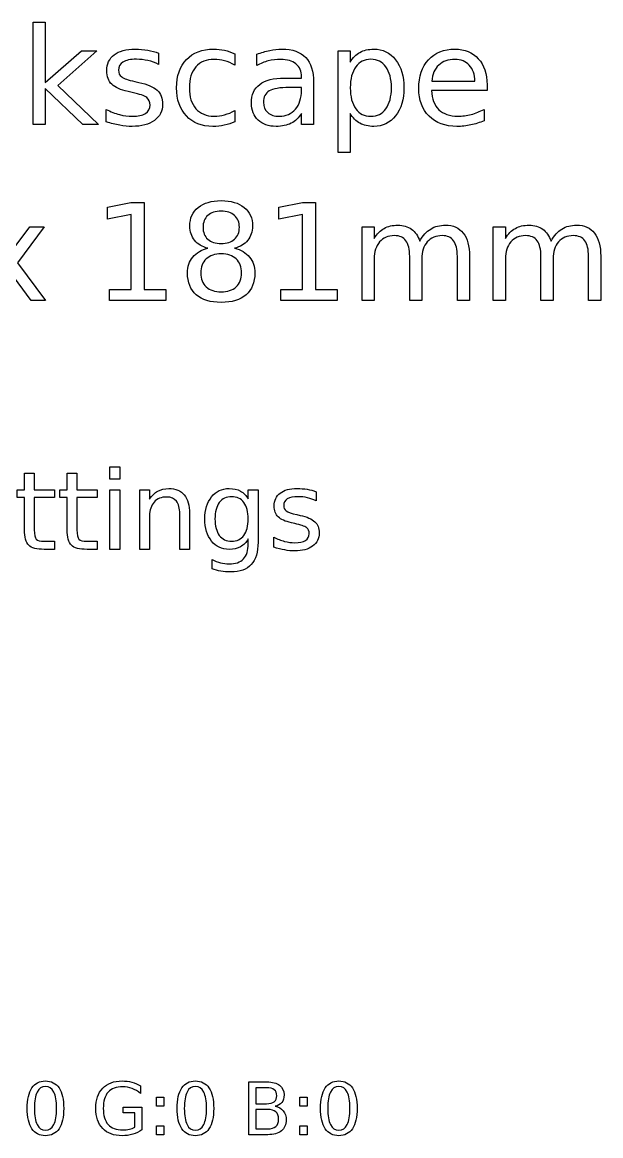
# Model space of a CAD drawing. Extents: x -140 to 352, y 0 to 216.
# Drawn here: x -34.7 to -3.2, y 154.9 to 215.6 of the extents above; entities that cross this region are included whole.
import ezdxf

# ---------------------------------------------------------------- set-up
doc = ezdxf.new("R2010")
doc.units = 0
doc.layers.add('Design_Template', color=7, linetype='CONTINUOUS')

msp = doc.modelspace()

# ---------------------------------------------------------------- linework, layer by layer
at = {"layer": 'Design_Template', "color": 7}
for points in [[(-34.145732, 215.602555), (-33.482896, 215.602555), (-33.482896, 212.30987), (-31.515884, 214.040411), (-30.673903, 214.040411), (-32.802145, 212.162971), (-30.58433, 210.027563), (-31.444226, 210.027563), (-33.482896, 211.987409), (-33.482896, 210.027563), (-34.145732, 210.027563)], [(-29.989575, 201.041102), (-28.807219, 201.041102), (-28.807219, 205.122024), (-30.09348, 204.864055), (-30.09348, 205.523309), (-28.814384, 205.781277), (-28.090639, 205.781277), (-28.090639, 201.041102), (-26.908282, 201.041102), (-26.908282, 200.432009), (-29.989575, 200.432009)], [(-20.645368, 201.041102), (-19.463011, 201.041102), (-19.463011, 205.122024), (-20.749272, 204.864055), (-20.749272, 205.523309), (-19.470177, 205.781277), (-18.746431, 205.781277), (-18.746431, 201.041102), (-17.564074, 201.041102), (-17.564074, 200.432009), (-20.645368, 200.432009)], [(-33.550975, 204.444856), (-35.002049, 202.492176), (-33.475734, 200.432009), (-34.253223, 200.432009), (-35.421249, 202.008484), (-36.589275, 200.432009), (-37.366762, 200.432009), (-35.8082, 202.531588), (-37.234195, 204.444856), (-36.456708, 204.444856), (-35.392586, 203.015279), (-34.328464, 204.444856)], [(-29.957189, 191.365355), (-29.424715, 191.365355), (-29.424715, 190.691081), (-29.957189, 190.691081)], [(-29.957189, 190.103623), (-29.424715, 190.103623), (-29.424715, 186.862477), (-29.957189, 186.862477)], [(-27.42753, 156.992207), (-27.020458, 156.992207), (-27.020458, 156.502176), (-27.42753, 156.502176)], [(-19.610194, 156.992207), (-19.203121, 156.992207), (-19.203121, 156.502176), (-19.610194, 156.502176)], [(-27.42753, 155.439159), (-27.020458, 155.439159), (-27.020458, 154.949126), (-27.42753, 154.949126)], [(-19.610194, 155.439159), (-19.203121, 155.439159), (-19.203121, 154.949126), (-19.610194, 154.949126)]]:
    msp.add_lwpolyline(points, close=True, dxfattribs=at)
for points in [[(-27.305982, 213.922175), (-27.305982, 213.29875)], [(-23.149812, 213.886346), (-23.149812, 213.270087)], [(-21.953128, 213.24859), (-21.953128, 213.857683)], [(-16.858243, 210.62949), (-16.858243, 208.501248), (-17.521079, 208.501248), (-17.521079, 214.040411), (-16.858243, 214.040411), (-16.858243, 213.431318)], [(-20.441145, 212.560673), (-19.516756, 212.560673), (-19.516756, 212.625165)], [(-28.610157, 212.374362), (-28.384434, 212.324202)], [(-19.516756, 211.897837), (-19.516756, 212.044735), (-20.172427, 212.044735)], [(-18.857503, 212.317036), (-18.857503, 210.027563), (-19.516756, 210.027563), (-19.516756, 210.636656)], [(-9.405812, 212.1988), (-9.405812, 211.876339), (-12.436945, 211.876339)], [(-12.415448, 212.388694), (-10.065066, 212.392278)], [(-28.742724, 211.772435), (-28.97203, 211.826179)], [(-30.15797, 210.174462), (-30.15797, 210.855213)], [(-23.149812, 210.790721), (-23.149812, 210.181628)], [(-9.559877, 210.855213), (-9.559877, 210.231788)], [(-15.55407, 202.699984), (-15.55407, 200.432009), (-16.216906, 200.432009), (-16.216906, 204.444856), (-15.55407, 204.444856), (-15.55407, 203.821431)], [(-8.402601, 202.699984), (-8.402601, 200.432009), (-9.065437, 200.432009), (-9.065437, 204.444856), (-8.402601, 204.444856), (-8.402601, 203.821431)], [(-12.956468, 202.699984), (-12.956468, 200.432009), (-13.619304, 200.432009), (-13.619304, 202.832551)], [(-10.358866, 202.854049), (-10.358866, 200.432009), (-11.021702, 200.432009), (-11.021702, 202.832551)], [(-5.804999, 202.699984), (-5.804999, 200.432009), (-6.467835, 200.432009), (-6.467835, 202.832551)], [(-3.207396, 202.854049), (-3.207396, 200.432009), (-3.870233, 200.432009), (-3.870233, 202.832551)], [(-34.619226, 187.930319), (-34.619226, 189.689798), (-35.0099, 189.689798), (-35.0099, 190.103623), (-34.619226, 190.103623), (-34.619226, 191.023877), (-34.083858, 191.023877)], [(-34.083858, 191.023877), (-34.083858, 190.103623), (-32.987078, 190.103623), (-32.987078, 189.689798), (-34.083858, 189.689798), (-34.083858, 187.930319)], [(-32.292549, 187.930319), (-32.292549, 189.689798), (-32.683222, 189.689798), (-32.683222, 190.103623), (-32.292549, 190.103623), (-32.292549, 191.023877), (-31.757181, 191.023877)], [(-31.757181, 191.023877), (-31.757181, 190.103623), (-30.6604, 190.103623), (-30.6604, 189.689798), (-31.757181, 189.689798), (-31.757181, 187.930319)], [(-27.798359, 188.694303), (-27.798359, 186.862477), (-28.333727, 186.862477), (-28.333727, 190.103623), (-27.798359, 190.103623), (-27.798359, 189.600088)], [(-22.418636, 189.611663), (-22.418636, 190.103623), (-21.886162, 190.103623), (-21.886162, 187.264726)], [(-18.723151, 190.008125), (-18.723151, 189.50459)], [(-25.619267, 188.81874), (-25.619267, 186.862477), (-26.151741, 186.862477), (-26.151741, 188.801377)], [(-19.883597, 188.271797), (-20.068805, 188.315205)], [(-19.776523, 188.757969), (-19.594209, 188.717454)], [(-33.534021, 187.308134), (-32.987078, 187.308134), (-32.987078, 186.862477), (-33.534021, 186.862477)], [(-31.207343, 187.308134), (-30.6604, 187.308134), (-30.6604, 186.862477), (-31.207343, 186.862477)], [(-22.418636, 187.169228), (-22.418636, 187.432571)], [(-21.02668, 186.981126), (-21.02668, 187.530963)], [(-24.392262, 185.800423), (-24.392262, 186.318427)], [(-28.291837, 157.607639), (-28.291837, 157.192849)], [(-22.394109, 157.829503), (-21.398614, 157.829503)], [(-21.360029, 154.949126), (-22.394109, 154.949126), (-22.394109, 157.829503)], [(-22.0044, 157.509247), (-22.0044, 156.641082), (-21.427553, 156.641082)], [(-21.427553, 157.509247), (-22.0044, 157.509247)], [(-28.602447, 155.36006), (-28.602447, 156.133689), (-29.239101, 156.133689), (-29.239101, 156.453945), (-28.216596, 156.453945), (-28.216596, 155.217294)], [(-22.0044, 156.324685), (-22.0044, 155.269385), (-21.379322, 155.269385)], [(-21.379322, 156.324685), (-22.0044, 156.324685)]]:
    msp.add_lwpolyline(points, dxfattribs=at)
for points in [[(-30.129306, 212.954792), (-30.129307, 213.332187), (-29.995545, 213.623596), (-29.728022, 213.829019)], [(-29.728022, 213.829019), (-29.4605, 214.034435), (-29.080713, 214.137145), (-28.58866, 214.137149)], [(-28.58866, 214.137149), (-28.345025, 214.137145), (-28.115719, 214.119231), (-27.900743, 214.083405)], [(-27.900743, 214.083405), (-27.685772, 214.047572), (-27.487518, 213.993829), (-27.305982, 213.922175)], [(-25.786826, 213.574634), (-25.426149, 213.94964), (-24.932904, 214.137145), (-24.307088, 214.137149)], [(-24.307088, 214.137149), (-24.10406, 214.137145), (-23.905807, 214.115647), (-23.712327, 214.072657)], [(-23.712327, 214.072657), (-23.518854, 214.032047), (-23.331349, 213.969943), (-23.149812, 213.886346)], [(-21.953128, 213.857683), (-21.71188, 213.950834), (-21.477798, 214.020103), (-21.25088, 214.065491)], [(-21.25088, 214.065491), (-21.023965, 214.113259), (-20.803019, 214.137145), (-20.588043, 214.137149)], [(-20.588043, 214.137149), (-20.007616, 214.137145), (-19.574086, 213.986663), (-19.287451, 213.685703)], [(-16.858243, 213.431318), (-16.719706, 213.670174), (-16.545338, 213.84693), (-16.33514, 213.961587)], [(-16.33514, 213.961587), (-16.122557, 214.078624), (-15.869365, 214.137145), (-15.575565, 214.137149)], [(-15.575565, 214.137149), (-15.088294, 214.137145), (-14.692981, 213.943668), (-14.389625, 213.556719)], [(-12.594593, 213.556719), (-12.238693, 213.943668), (-11.759779, 214.137145), (-11.15785, 214.137149)], [(-11.15785, 214.137149), (-10.61803, 214.137145), (-10.191665, 213.962777), (-9.878755, 213.614046)], [(-29.247913, 213.4349), (-29.410339, 213.334576), (-29.491552, 213.184094), (-29.491551, 212.983455)], [(-28.509836, 213.585382), (-28.837076, 213.585379), (-29.083101, 213.535218), (-29.247913, 213.4349)], [(-27.886411, 213.513724), (-28.087056, 213.561493), (-28.294864, 213.585379), (-28.509836, 213.585382)], [(-27.305982, 213.29875), (-27.492295, 213.394291), (-27.685772, 213.465949), (-27.886411, 213.513724)], [(-26.324261, 212.030404), (-26.324261, 212.684878), (-26.145116, 213.19962), (-25.786826, 213.574634)], [(-25.274471, 213.169766), (-25.510944, 212.899851), (-25.62918, 212.520064), (-25.629179, 212.030404)], [(-24.278425, 213.578216), (-24.705987, 213.578213), (-25.038002, 213.442063), (-25.274471, 213.169766)], [(-23.712327, 213.499393), (-23.898641, 213.551938), (-24.08734, 213.578213), (-24.278425, 213.578216)], [(-23.149812, 213.270087), (-23.336126, 213.372793), (-23.523631, 213.449229), (-23.712327, 213.499393)], [(-21.326121, 213.49581), (-21.543484, 213.440869), (-21.752487, 213.358462), (-21.953128, 213.24859)], [(-20.656119, 213.578216), (-20.885426, 213.578213), (-21.10876, 213.550746), (-21.326121, 213.49581)], [(-19.81772, 213.327414), (-20.015976, 213.494612), (-20.295442, 213.578213), (-20.656119, 213.578216)], [(-19.516756, 212.625165), (-19.51676, 212.928514), (-19.617081, 213.162597), (-19.81772, 213.327414)], [(-19.287451, 213.685703), (-19.000822, 213.384736), (-18.857507, 212.928514), (-18.857503, 212.317036)], [(-16.560862, 213.169766), (-16.759118, 212.895074), (-16.858245, 212.515287), (-16.858243, 212.030404)], [(-15.736795, 213.585382), (-16.085533, 213.585379), (-16.360222, 213.44684), (-16.560862, 213.169766)], [(-14.916312, 213.169766), (-15.114568, 213.44684), (-15.388063, 213.585379), (-15.736795, 213.585382)], [(-14.615348, 212.030404), (-14.615352, 212.515287), (-14.715673, 212.895074), (-14.916312, 213.169766)], [(-14.389625, 213.556719), (-14.083889, 213.169763), (-13.931018, 212.660992), (-13.931014, 212.030404)], [(-13.124862, 211.994575), (-13.124863, 212.651437), (-12.948106, 213.172151), (-12.594593, 213.556719)], [(-12.035661, 213.266504), (-12.255413, 213.058693), (-12.382009, 212.76609), (-12.415448, 212.388694)], [(-11.150684, 213.578216), (-11.518531, 213.578213), (-11.813523, 213.474309), (-12.035661, 213.266504)], [(-10.369612, 213.255756), (-10.565481, 213.470726), (-10.825838, 213.578213), (-11.150684, 213.578216)], [(-10.065066, 212.392277), (-10.069846, 212.752953), (-10.171362, 213.040778), (-10.369612, 213.255756)], [(-9.878755, 213.614046), (-9.563464, 213.267695), (-9.405816, 212.795947), (-9.405812, 212.1988)], [(-29.857006, 212.220298), (-30.03854, 212.39944), (-30.129307, 212.644271), (-30.129306, 212.954792)], [(-29.491551, 212.983455), (-29.491552, 212.830582), (-29.433031, 212.709958), (-29.315988, 212.621582)], [(-29.315988, 212.621582), (-29.198948, 212.53559), (-28.963672, 212.453184), (-28.610157, 212.374362)], [(-21.79548, 212.216715), (-21.49213, 212.446018), (-21.040685, 212.56067), (-20.441145, 212.560673)], [(-28.97203, 211.826179), (-29.380482, 211.912166), (-29.675473, 212.043539), (-29.857006, 212.220298)], [(-28.384434, 212.324202), (-27.916271, 212.223878), (-27.584256, 212.081757), (-27.388388, 211.897837)], [(-27.388388, 211.897837), (-27.190138, 211.716301), (-27.091011, 211.461916), (-27.091008, 211.134679)], [(-25.790409, 210.49334), (-26.146311, 210.873127), (-26.324261, 211.385481), (-26.324261, 212.030404)], [(-25.629179, 212.030404), (-25.62918, 211.540739), (-25.510944, 211.159758), (-25.274471, 210.887459)], [(-22.246926, 211.195588), (-22.246926, 211.647032), (-22.096445, 211.987407), (-21.79548, 212.216715)], [(-20.172427, 212.044735), (-20.705087, 212.044734), (-21.074125, 211.983824), (-21.279543, 211.862007)], [(-19.849966, 210.862379), (-19.62783, 211.122735), (-19.51676, 211.467887), (-19.516756, 211.897837)], [(-16.858243, 212.030404), (-16.858245, 211.545517), (-16.759118, 211.164535), (-16.560862, 210.887459)], [(-14.916312, 210.887459), (-14.715673, 211.164535), (-14.615352, 211.545517), (-14.615348, 212.030404)], [(-13.931014, 212.030404), (-13.931018, 211.399812), (-14.083889, 210.891041), (-14.389625, 210.504089)], [(-12.56593, 210.482591), (-12.938552, 210.855212), (-13.124863, 211.359206), (-13.124862, 211.994575)], [(-12.436945, 211.876339), (-12.408282, 211.422504), (-12.272133, 211.076157), (-12.028495, 210.837298)], [(-27.950904, 211.496552), (-28.070336, 211.592094), (-28.334276, 211.684055), (-28.742724, 211.772435)], [(-27.768176, 211.084518), (-27.768179, 211.263662), (-27.829088, 211.401007), (-27.950904, 211.496552)], [(-21.279543, 211.862007), (-21.484964, 211.740187), (-21.587673, 211.532379), (-21.587672, 211.238583)], [(-30.15797, 210.855213), (-29.914333, 210.728616), (-29.674279, 210.633073), (-29.437807, 210.568581)], [(-28.018979, 210.633073), (-27.851779, 210.740559), (-27.768179, 210.891041), (-27.768176, 211.084518)], [(-27.091008, 211.134679), (-27.091011, 210.762057), (-27.239104, 210.467065), (-27.535287, 210.249703)], [(-25.274471, 210.887459), (-25.038002, 210.617546), (-24.705987, 210.482591), (-24.278425, 210.482591)], [(-23.712327, 210.557832), (-23.523631, 210.610381), (-23.336126, 210.68801), (-23.149812, 210.790721)], [(-21.885053, 210.267617), (-22.126302, 210.499311), (-22.246926, 210.808635), (-22.246926, 211.195588)], [(-21.587672, 211.238583), (-21.587673, 211.004499), (-21.511238, 210.818189), (-21.358367, 210.679651)], [(-21.358367, 210.679651), (-21.203109, 210.5435), (-20.992913, 210.475425), (-20.727777, 210.475425)], [(-20.727777, 210.475425), (-20.362323, 210.475425), (-20.06972, 210.604409), (-19.849966, 210.862379)], [(-16.560862, 210.887459), (-16.360222, 210.61277), (-16.085533, 210.475425), (-15.736795, 210.475425)], [(-15.736795, 210.475425), (-15.388063, 210.475425), (-15.114568, 210.61277), (-14.916312, 210.887459)], [(-12.028495, 210.837298), (-11.782471, 210.600827), (-11.440902, 210.482591), (-11.003786, 210.482591)], [(-10.269291, 210.575747), (-10.030435, 210.63785), (-9.793963, 210.731005), (-9.559877, 210.855213)], [(-29.423475, 209.988151), (-29.65517, 210.028758), (-29.900002, 210.090861), (-30.15797, 210.174462)], [(-29.437807, 210.568581), (-29.201337, 210.506477), (-28.967254, 210.475425), (-28.735559, 210.475425)], [(-27.535287, 210.249703), (-27.829088, 210.03234), (-28.233955, 209.923659), (-28.74989, 209.923659)], [(-28.735559, 210.475425), (-28.425043, 210.475425), (-28.186183, 210.527974), (-28.018979, 210.633073)], [(-24.350083, 209.923659), (-24.954401, 209.923659), (-25.434509, 210.113553), (-25.790409, 210.49334)], [(-24.278425, 210.482591), (-24.08734, 210.482591), (-23.898641, 210.50767), (-23.712327, 210.557832)], [(-23.149812, 210.181628), (-23.333738, 210.095638), (-23.524825, 210.031146), (-23.723076, 209.988151)], [(-20.903339, 209.923659), (-21.314179, 209.923659), (-21.641417, 210.038312), (-21.885053, 210.267617)], [(-20.079271, 210.095638), (-20.303803, 209.980985), (-20.578491, 209.923659), (-20.903339, 209.923659)], [(-19.516756, 210.636656), (-19.667241, 210.393019), (-19.854746, 210.212679), (-20.079271, 210.095638)], [(-16.33514, 210.095638), (-16.545338, 210.212679), (-16.719706, 210.39063), (-16.858243, 210.62949)], [(-15.575565, 209.923659), (-15.869365, 209.923659), (-16.122557, 209.980985), (-16.33514, 210.095638)], [(-14.389625, 210.504089), (-14.692981, 210.117135), (-15.088294, 209.923659), (-15.575565, 209.923659)], [(-11.043198, 209.923659), (-11.683344, 209.923659), (-12.190921, 210.10997), (-12.56593, 210.482591)], [(-11.003786, 210.482591), (-10.750597, 210.482591), (-10.505766, 210.513643), (-10.269291, 210.575747)], [(-9.559877, 210.231788), (-9.796352, 210.131467), (-10.038795, 210.055032), (-10.287206, 210.002483)], [(-28.74989, 209.923659), (-28.964866, 209.923659), (-29.189394, 209.945157), (-29.423475, 209.988151)], [(-23.723076, 209.988151), (-23.918944, 209.945157), (-24.127946, 209.923659), (-24.350083, 209.923659)], [(-10.287206, 210.002483), (-10.535623, 209.949934), (-10.78762, 209.923659), (-11.043198, 209.923659)], [(-25.14907, 205.505394), (-24.84333, 205.753803), (-24.425326, 205.878011), (-23.895055, 205.878016)], [(-23.895055, 205.878016), (-23.3624, 205.878011), (-22.944396, 205.753803), (-22.64104, 205.505394)], [(-25.604098, 204.491434), (-25.604099, 204.918989), (-25.452423, 205.256975), (-25.14907, 205.505394)], [(-23.895055, 205.304752), (-24.207964, 205.304747), (-24.451601, 205.227118), (-24.625967, 205.071864)], [(-23.167727, 205.071864), (-23.342097, 205.227118), (-23.58454, 205.304747), (-23.895055, 205.304752)], [(-22.64104, 205.505394), (-22.337692, 205.256975), (-22.186016, 204.918989), (-22.186012, 204.491434)], [(-24.625967, 205.071864), (-24.797947, 204.9166), (-24.883937, 204.700432), (-24.883935, 204.423359)], [(-22.902592, 204.423359), (-22.902595, 204.700432), (-22.990973, 204.9166), (-23.167727, 205.071864)], [(-25.346129, 203.713945), (-25.518109, 203.926526), (-25.604099, 204.185689), (-25.604098, 204.491434)], [(-24.883935, 204.423359), (-24.883937, 204.146277), (-24.797947, 203.930109), (-24.625967, 203.774854)], [(-23.167727, 203.774854), (-22.990973, 203.930109), (-22.902595, 204.146277), (-22.902592, 204.423359)], [(-22.186012, 204.491434), (-22.186016, 204.185689), (-22.2732, 203.926526), (-22.447564, 203.713945)], [(-15.55407, 203.821431), (-15.40359, 204.067454), (-15.22325, 204.248987), (-15.013052, 204.366032)], [(-15.013052, 204.366032), (-14.802858, 204.48307), (-14.553249, 204.54159), (-14.264226, 204.541594)], [(-14.264226, 204.541594), (-13.97282, 204.54159), (-13.7256, 204.467544), (-13.522566, 204.319455)], [(-13.522566, 204.319455), (-13.31715, 204.171358), (-13.165474, 203.956384), (-13.067538, 203.674533)], [(-13.067538, 203.674533), (-12.902728, 203.970715), (-12.705669, 204.189272), (-12.476359, 204.330203)], [(-12.476359, 204.330203), (-12.247058, 204.471127), (-11.977147, 204.54159), (-11.666624, 204.541594)], [(-11.666624, 204.541594), (-11.248625, 204.54159), (-10.926164, 204.394691), (-10.699241, 204.100898)], [(-10.699241, 204.100898), (-10.47233, 203.809485), (-10.358872, 203.393869), (-10.358866, 202.854049)], [(-8.402601, 203.821431), (-8.25212, 204.067454), (-8.071781, 204.248987), (-7.861583, 204.366032)], [(-7.861583, 204.366032), (-7.651388, 204.48307), (-7.40178, 204.54159), (-7.112757, 204.541594)], [(-7.112757, 204.541594), (-6.821351, 204.54159), (-6.574131, 204.467544), (-6.371097, 204.319455)], [(-6.371097, 204.319455), (-6.165681, 204.171358), (-6.014005, 203.956384), (-5.916069, 203.674533)], [(-5.916069, 203.674533), (-5.751259, 203.970715), (-5.5542, 204.189272), (-5.32489, 204.330203)], [(-5.32489, 204.330203), (-5.095589, 204.471127), (-4.825678, 204.54159), (-4.515155, 204.541594)], [(-4.515155, 204.541594), (-4.097155, 204.54159), (-3.774695, 204.394691), (-3.547772, 204.100898)], [(-3.547772, 204.100898), (-3.320861, 203.809485), (-3.207403, 203.393869), (-3.207396, 202.854049)], [(-24.618801, 203.280414), (-24.92932, 203.356846), (-25.171763, 203.501356), (-25.346129, 203.713945)], [(-24.625967, 203.774854), (-24.451601, 203.619592), (-24.207964, 203.541962), (-23.895055, 203.541965)], [(-23.895055, 203.541965), (-23.58454, 203.541962), (-23.342097, 203.619592), (-23.167727, 203.774854)], [(-22.447564, 203.713945), (-22.619547, 203.501356), (-22.859601, 203.356846), (-23.167727, 203.280414)], [(-15.256689, 203.624372), (-15.454944, 203.397452), (-15.554071, 203.089323), (-15.55407, 202.699984)], [(-14.45412, 203.968331), (-14.790914, 203.968327), (-15.058437, 203.853674), (-15.256689, 203.624372)], [(-13.823529, 203.688864), (-13.959683, 203.875172), (-14.169879, 203.968327), (-14.45412, 203.968331)], [(-13.619304, 202.832551), (-13.619307, 203.219502), (-13.687382, 203.504939), (-13.823529, 203.688864)], [(-12.659087, 203.627955), (-12.857345, 203.401035), (-12.956472, 203.091712), (-12.956468, 202.699984)], [(-11.849352, 203.968331), (-12.190926, 203.968327), (-12.460838, 203.854868), (-12.659087, 203.627955)], [(-11.225927, 203.688864), (-11.362083, 203.875172), (-11.569891, 203.968327), (-11.849352, 203.968331)], [(-11.021702, 202.832551), (-11.021708, 203.217113), (-11.089783, 203.50255), (-11.225927, 203.688864)], [(-8.10522, 203.624372), (-8.303475, 203.397452), (-8.402602, 203.089323), (-8.402601, 202.699984)], [(-7.302651, 203.968331), (-7.639445, 203.968327), (-7.906968, 203.853674), (-8.10522, 203.624372)], [(-6.67206, 203.688864), (-6.808214, 203.875172), (-7.01841, 203.968327), (-7.302651, 203.968331)], [(-6.467835, 202.832551), (-6.467838, 203.219502), (-6.535913, 203.504939), (-6.67206, 203.688864)], [(-5.507618, 203.627955), (-5.705876, 203.401035), (-5.805002, 203.091712), (-5.804999, 202.699984)], [(-4.697883, 203.968331), (-5.039457, 203.968327), (-5.309369, 203.854868), (-5.507618, 203.627955)], [(-4.074458, 203.688864), (-4.210614, 203.875172), (-4.418422, 203.968327), (-4.697883, 203.968331)], [(-3.870233, 202.832551), (-3.870239, 203.217113), (-3.938314, 203.50255), (-4.074458, 203.688864)], [(-25.7295, 201.936826), (-25.7295, 202.278394), (-25.631568, 202.567415), (-25.435702, 202.803888)], [(-25.435702, 202.803888), (-25.239838, 203.040357), (-24.967537, 203.199198), (-24.618801, 203.280414)], [(-23.895055, 202.972284), (-24.239015, 202.972282), (-24.510121, 202.880321), (-24.708373, 202.696401)], [(-23.081737, 202.696401), (-23.277605, 202.880321), (-23.548711, 202.972282), (-23.895055, 202.972284)], [(-23.167727, 203.280414), (-22.818995, 203.199198), (-22.547889, 203.040357), (-22.354408, 202.803888)], [(-22.354408, 202.803888), (-22.158547, 202.567415), (-22.060615, 202.278394), (-22.06061, 201.936826)], [(-24.708373, 202.696401), (-24.90424, 202.512477), (-25.002172, 202.259286), (-25.002171, 201.936826)], [(-22.784356, 201.936826), (-22.78436, 202.259286), (-22.883487, 202.512477), (-23.081737, 202.696401)], [(-25.256557, 200.743721), (-25.571853, 201.020798), (-25.7295, 201.418499), (-25.7295, 201.936826)], [(-25.002171, 201.936826), (-25.002172, 201.614364), (-24.90424, 201.361173), (-24.708373, 201.177252)], [(-23.081737, 201.177252), (-22.883487, 201.363562), (-22.78436, 201.616753), (-22.784356, 201.936826)], [(-22.06061, 201.936826), (-22.060615, 201.418499), (-22.219456, 201.020798), (-22.537136, 200.743721)], [(-24.708373, 201.177252), (-24.510121, 200.993329), (-24.239015, 200.901368), (-23.895055, 200.901368)], [(-23.895055, 200.901368), (-23.551099, 200.901368), (-23.279994, 200.993329), (-23.081737, 201.177252)], [(-23.895055, 200.328105), (-24.485041, 200.328105), (-24.938875, 200.466643), (-25.256557, 200.743721)], [(-22.537136, 200.743721), (-22.852435, 200.466643), (-23.305074, 200.328105), (-23.895055, 200.328105)], [(-27.798359, 189.600088), (-27.67103, 189.794939), (-27.521512, 189.940598), (-27.349808, 190.037064)], [(-27.349808, 190.037064), (-27.176176, 190.133523), (-26.976499, 190.181754), (-26.750774, 190.181758)], [(-26.750774, 190.181758), (-26.378431, 190.181754), (-26.09676, 190.065999), (-25.905761, 189.834492)], [(-24.418307, 189.727419), (-24.175222, 190.030308), (-23.854966, 190.181754), (-23.457539, 190.181758)], [(-23.457539, 190.181758), (-23.218313, 190.181754), (-23.012848, 190.134488), (-22.841142, 190.039958)], [(-22.841142, 190.039958), (-22.669441, 189.945421), (-22.528606, 189.802657), (-22.418636, 189.611663)], [(-20.679414, 189.932884), (-20.463338, 190.098797), (-20.156587, 190.181754), (-19.75916, 190.181758)], [(-19.75916, 190.181758), (-19.562378, 190.181754), (-19.37717, 190.167285), (-19.203535, 190.13835)], [(-19.203535, 190.13835), (-19.029904, 190.109408), (-18.869776, 190.065999), (-18.723151, 190.008125)], [(-27.549486, 189.443818), (-27.715402, 189.260537), (-27.79836, 189.010699), (-27.798359, 188.694303)], [(-26.869424, 189.718737), (-27.156884, 189.718734), (-27.383571, 189.627095), (-27.549486, 189.443818)], [(-26.331162, 189.49012), (-26.450778, 189.642529), (-26.630198, 189.718734), (-26.869424, 189.718737)], [(-26.151741, 188.801377), (-26.151744, 189.108126), (-26.211551, 189.337707), (-26.331162, 189.49012)], [(-25.905761, 189.834492), (-25.714768, 189.604908), (-25.61927, 189.266325), (-25.619267, 188.81874)], [(-24.782936, 188.52067), (-24.782936, 189.022274), (-24.661393, 189.424523), (-24.418307, 189.727419)], [(-23.995801, 189.417773), (-24.154, 189.205553), (-24.2331, 188.906519), (-24.233099, 188.52067)], [(-23.327314, 189.7361), (-23.612845, 189.736097), (-23.835674, 189.629988), (-23.995801, 189.417773)], [(-22.658828, 189.417773), (-22.817029, 189.629988), (-23.039857, 189.736097), (-23.327314, 189.7361)], [(-22.418636, 188.52067), (-22.418638, 188.906519), (-22.498702, 189.205553), (-22.658828, 189.417773)], [(-21.003528, 189.226777), (-21.003529, 189.531597), (-20.895491, 189.766965), (-20.679414, 189.932884)], [(-20.291634, 189.614557), (-20.422824, 189.533526), (-20.488419, 189.411983), (-20.488418, 189.249928)], [(-19.695494, 189.7361), (-19.959804, 189.736097), (-20.158517, 189.695583), (-20.291634, 189.614557)], [(-19.191959, 189.678223), (-19.354019, 189.716805), (-19.521864, 189.736097), (-19.695494, 189.7361)], [(-18.723151, 189.50459), (-18.873635, 189.581757), (-19.029904, 189.639635), (-19.191959, 189.678223)], [(-20.783593, 188.633532), (-20.930217, 188.778224), (-21.003529, 188.975972), (-21.003528, 189.226777)], [(-20.488418, 189.249928), (-20.488419, 189.126454), (-20.441152, 189.029027), (-20.346617, 188.957646)], [(-20.346617, 188.957646), (-20.252085, 188.888191), (-20.062054, 188.821632), (-19.776523, 188.757969)], [(-24.418307, 187.316816), (-24.661393, 187.619708), (-24.782936, 188.020993), (-24.782936, 188.52067)], [(-24.233099, 188.52067), (-24.2331, 188.136748), (-24.154, 187.838678), (-23.995801, 187.626461)], [(-22.658828, 187.626461), (-22.498702, 187.838678), (-22.418638, 188.136748), (-22.418636, 188.52067)], [(-20.068805, 188.315205), (-20.398708, 188.384657), (-20.636971, 188.490765), (-20.783593, 188.633532)], [(-19.244049, 188.048968), (-19.340514, 188.126137), (-19.553696, 188.200413), (-19.883597, 188.271797)], [(-19.594209, 188.717454), (-19.216077, 188.636424), (-18.947911, 188.521633), (-18.78971, 188.373083)], [(-18.78971, 188.373083), (-18.629584, 188.226458), (-18.549521, 188.020993), (-18.549518, 187.756686)], [(-34.384822, 187.091094), (-34.541092, 187.245433), (-34.619227, 187.525175), (-34.619226, 187.930319)], [(-34.083858, 187.930319), (-34.083859, 187.66601), (-34.048168, 187.496236), (-33.976785, 187.420996)], [(-32.058144, 187.091094), (-32.214415, 187.245433), (-32.292549, 187.525175), (-32.292549, 187.930319)], [(-31.757181, 187.930319), (-31.757182, 187.66601), (-31.721491, 187.496236), (-31.650107, 187.420996)], [(-23.995801, 187.626461), (-23.835674, 187.414243), (-23.612845, 187.308134), (-23.327314, 187.308134)], [(-23.327314, 187.308134), (-23.039857, 187.308134), (-22.817029, 187.414243), (-22.658828, 187.626461)], [(-19.299033, 187.351543), (-19.163987, 187.438358), (-19.096464, 187.559901), (-19.096461, 187.716172)], [(-19.096461, 187.716172), (-19.096464, 187.860865), (-19.14566, 187.971797), (-19.244049, 188.048968)], [(-18.549518, 187.756686), (-18.549521, 187.455722), (-18.669134, 187.217459), (-18.908359, 187.041898)], [(-33.534021, 186.862477), (-33.944953, 186.862477), (-34.228553, 186.938682), (-34.384822, 187.091094)], [(-33.976785, 187.420996), (-33.903474, 187.345755), (-33.755887, 187.308134), (-33.534021, 187.308134)], [(-31.207343, 186.862477), (-31.618276, 186.862477), (-31.901876, 186.938682), (-32.058144, 187.091094)], [(-31.650107, 187.420996), (-31.576797, 187.345755), (-31.429209, 187.308134), (-31.207343, 187.308134)], [(-23.457539, 186.862477), (-23.854966, 186.862477), (-24.175222, 187.013923), (-24.418307, 187.316816)], [(-22.841142, 187.004277), (-23.012848, 186.909744), (-23.218313, 186.862477), (-23.457539, 186.862477)], [(-22.418636, 187.432571), (-22.528606, 187.241575), (-22.669441, 187.09881), (-22.841142, 187.004277)], [(-22.679085, 186.344473), (-22.505455, 186.525823), (-22.418638, 186.800741), (-22.418636, 187.169228)], [(-21.886162, 187.264726), (-21.886165, 186.71296), (-22.008672, 186.302994), (-22.253684, 186.034827)], [(-21.02668, 187.530963), (-20.829896, 187.428712), (-20.636006, 187.351542), (-20.44501, 187.299453)], [(-20.44501, 187.299453), (-20.254015, 187.249292), (-20.064948, 187.224212), (-19.877809, 187.224212)], [(-18.908359, 187.041898), (-19.14566, 186.866336), (-19.472668, 186.778555), (-19.889385, 186.778554)], [(-19.877809, 187.224212), (-19.627008, 187.224212), (-19.434083, 187.266655), (-19.299033, 187.351543)], [(-20.433434, 186.830644), (-20.620572, 186.863442), (-20.81832, 186.913602), (-21.02668, 186.981126)], [(-19.889385, 186.778554), (-20.063019, 186.778555), (-20.244368, 186.795918), (-20.433434, 186.830644)], [(-24.392262, 186.318427), (-24.235993, 186.233541), (-24.081653, 186.17084), (-23.929241, 186.130325)], [(-23.908984, 185.673092), (-24.074901, 185.700104), (-24.235993, 185.742546), (-24.392262, 185.800423)], [(-23.929241, 186.130325), (-23.776832, 186.089812), (-23.621527, 186.069555), (-23.463327, 186.069554)], [(-23.463327, 186.069554), (-23.114134, 186.069555), (-22.85272, 186.161194), (-22.679085, 186.344473)], [(-22.253684, 186.034827), (-22.498702, 185.764733), (-22.873942, 185.629685), (-23.379404, 185.629684)], [(-23.379404, 185.629684), (-23.566543, 185.629685), (-23.74307, 185.644155), (-23.908984, 185.673092)], [(-34.212714, 157.497671), (-34.041654, 157.753616), (-33.79471, 157.88159), (-33.471881, 157.881592)], [(-33.471881, 157.881592), (-33.149054, 157.88159), (-32.902753, 157.753616), (-32.732977, 157.497671)], [(-30.35228, 157.486096), (-30.09762, 157.749758), (-29.745209, 157.88159), (-29.295049, 157.881592)], [(-29.295049, 157.881592), (-29.10727, 157.88159), (-28.929136, 157.85844), (-28.760646, 157.812139)], [(-26.040396, 157.497671), (-25.869336, 157.753616), (-25.622392, 157.88159), (-25.299562, 157.881592)], [(-25.299562, 157.881592), (-24.976736, 157.88159), (-24.730434, 157.753616), (-24.560658, 157.497671)], [(-18.223065, 157.497671), (-18.052005, 157.753616), (-17.805061, 157.88159), (-17.482232, 157.881592)], [(-17.482232, 157.881592), (-17.159405, 157.88159), (-16.913104, 157.753616), (-16.743328, 157.497671)], [(-34.467376, 156.386421), (-34.467376, 156.872591), (-34.382489, 157.243007), (-34.212714, 157.497671)], [(-33.925255, 157.275807), (-34.025577, 157.079021), (-34.075738, 156.782559), (-34.075737, 156.386421)], [(-33.471881, 157.572912), (-33.672524, 157.572909), (-33.823649, 157.473874), (-33.925255, 157.275807)], [(-33.018506, 157.275807), (-33.118829, 157.473874), (-33.269954, 157.572909), (-33.471881, 157.572912)], [(-32.866095, 156.386421), (-32.866097, 156.782559), (-32.916901, 157.079021), (-33.018506, 157.275807)], [(-32.732977, 157.497671), (-32.561918, 157.243007), (-32.476388, 156.872591), (-32.476386, 156.386421)], [(-30.732343, 156.386421), (-30.732343, 156.857157), (-30.605656, 157.223715), (-30.35228, 157.486096)], [(-30.057104, 157.266161), (-30.23331, 157.069375), (-30.321413, 156.776129), (-30.321412, 156.386421)], [(-29.262252, 157.561336), (-29.614664, 157.561334), (-29.879614, 157.462942), (-30.057104, 157.266161)], [(-28.751, 157.468732), (-28.913059, 157.530466), (-29.083476, 157.561334), (-29.262252, 157.561336)], [(-28.760646, 157.812139), (-28.590874, 157.765834), (-28.434605, 157.697668), (-28.291837, 157.607639)], [(-28.291837, 157.192849), (-28.435891, 157.315033), (-28.588945, 157.406994), (-28.751, 157.468732)], [(-26.295057, 156.386421), (-26.295058, 156.872591), (-26.21017, 157.243007), (-26.040396, 157.497671)], [(-25.752937, 157.275807), (-25.853259, 157.079021), (-25.90342, 156.782559), (-25.903419, 156.386421)], [(-25.299562, 157.572912), (-25.500206, 157.572909), (-25.651331, 157.473874), (-25.752937, 157.275807)], [(-24.846188, 157.275807), (-24.946511, 157.473874), (-25.097636, 157.572909), (-25.299562, 157.572912)], [(-24.693777, 156.386421), (-24.693779, 156.782559), (-24.744583, 157.079021), (-24.846188, 157.275807)], [(-24.560658, 157.497671), (-24.3896, 157.243007), (-24.30407, 156.872591), (-24.304068, 156.386421)], [(-21.003117, 157.401208), (-21.095723, 157.473231), (-21.237201, 157.509244), (-21.427553, 157.509247)], [(-21.398614, 157.829503), (-21.101511, 157.8295), (-20.872573, 157.767764), (-20.7118, 157.644294)], [(-20.862282, 157.075165), (-20.862284, 157.220499), (-20.909229, 157.32918), (-21.003117, 157.401208)], [(-20.7118, 157.644294), (-20.551031, 157.52082), (-20.470646, 157.345258), (-20.470643, 157.117608)], [(-18.477727, 156.386421), (-18.477727, 156.872591), (-18.39284, 157.243007), (-18.223065, 157.497671)], [(-17.935606, 157.275807), (-18.035928, 157.079021), (-18.086089, 156.782559), (-18.086088, 156.386421)], [(-17.482232, 157.572912), (-17.682875, 157.572909), (-17.834, 157.473874), (-17.935606, 157.275807)], [(-17.028857, 157.275807), (-17.12918, 157.473874), (-17.280305, 157.572909), (-17.482232, 157.572912)], [(-16.876446, 156.386421), (-16.876448, 156.782559), (-16.927252, 157.079021), (-17.028857, 157.275807)], [(-16.743328, 157.497671), (-16.57227, 157.243007), (-16.486739, 156.872591), (-16.486737, 156.386421)], [(-21.427553, 156.641082), (-21.237201, 156.641081), (-21.095723, 156.676451), (-21.003117, 156.747192)], [(-21.003117, 156.747192), (-20.909229, 156.819215), (-20.862284, 156.928539), (-20.862282, 157.075165)], [(-20.594115, 156.697031), (-20.676433, 156.59285), (-20.797332, 156.527898), (-20.956815, 156.502176)], [(-20.470643, 157.117608), (-20.470646, 156.941401), (-20.511803, 156.801209), (-20.594115, 156.697031)], [(-34.212714, 155.275171), (-34.382489, 155.531118), (-34.467376, 155.901534), (-34.467376, 156.386421)], [(-34.075737, 156.386421), (-34.075738, 155.991566), (-34.025577, 155.695103), (-33.925255, 155.497036)], [(-33.018506, 155.497036), (-32.916901, 155.695103), (-32.866097, 155.991566), (-32.866095, 156.386421)], [(-32.476386, 156.386421), (-32.476388, 155.901534), (-32.561918, 155.531118), (-32.732977, 155.275171)], [(-30.35228, 155.286745), (-30.605656, 155.550411), (-30.732343, 155.916968), (-30.732343, 156.386421)], [(-30.321412, 156.386421), (-30.321413, 155.997997), (-30.23331, 155.705394), (-30.057104, 155.508611)], [(-26.040396, 155.275171), (-26.21017, 155.531118), (-26.295058, 155.901534), (-26.295057, 156.386421)], [(-25.903419, 156.386421), (-25.90342, 155.991566), (-25.853259, 155.695103), (-25.752937, 155.497036)], [(-24.846188, 155.497036), (-24.744583, 155.695103), (-24.693779, 155.991566), (-24.693777, 156.386421)], [(-24.304068, 156.386421), (-24.30407, 155.901534), (-24.3896, 155.531118), (-24.560658, 155.275171)], [(-20.914372, 156.195425), (-21.014695, 156.281597), (-21.169678, 156.324683), (-21.379322, 156.324685)], [(-20.956815, 156.502176), (-20.765178, 156.461017), (-20.616626, 156.374844), (-20.511158, 156.243656)], [(-20.761961, 155.797999), (-20.761962, 155.978061), (-20.812766, 156.110537), (-20.914372, 156.195425)], [(-20.511158, 156.243656), (-20.404408, 156.113752), (-20.351032, 155.951052), (-20.35103, 155.755555)], [(-18.223065, 155.275171), (-18.39284, 155.531118), (-18.477727, 155.901534), (-18.477727, 156.386421)], [(-18.086088, 156.386421), (-18.086089, 155.991566), (-18.035928, 155.695103), (-17.935606, 155.497036)], [(-17.028857, 155.497036), (-16.927252, 155.695103), (-16.876448, 155.991566), (-16.876446, 156.386421)], [(-16.486737, 156.386421), (-16.486739, 155.901534), (-16.57227, 155.531118), (-16.743328, 155.275171)], [(-33.925255, 155.497036), (-33.823649, 155.30025), (-33.672524, 155.20186), (-33.471881, 155.20186)], [(-33.471881, 155.20186), (-33.269954, 155.20186), (-33.118829, 155.30025), (-33.018506, 155.497036)], [(-30.057104, 155.508611), (-29.879614, 155.311828), (-29.614664, 155.213435), (-29.262252, 155.213435)], [(-25.752937, 155.497036), (-25.651331, 155.30025), (-25.500206, 155.20186), (-25.299562, 155.20186)], [(-25.299562, 155.20186), (-25.097636, 155.20186), (-24.946511, 155.30025), (-24.846188, 155.497036)], [(-20.914372, 155.398643), (-20.812766, 155.486104), (-20.761962, 155.619221), (-20.761961, 155.797999)], [(-20.35103, 155.755555), (-20.351032, 155.49832), (-20.438491, 155.299608), (-20.613408, 155.159417)], [(-17.935606, 155.497036), (-17.834, 155.30025), (-17.682875, 155.20186), (-17.482232, 155.20186)], [(-17.482232, 155.20186), (-17.280305, 155.20186), (-17.12918, 155.30025), (-17.028857, 155.497036)], [(-33.471881, 154.893179), (-33.79471, 154.893179), (-34.041654, 155.020511), (-34.212714, 155.275171)], [(-32.732977, 155.275171), (-32.902753, 155.020511), (-33.149054, 154.893179), (-33.471881, 154.893179)], [(-29.295049, 154.893179), (-29.745209, 154.893179), (-30.09762, 155.024367), (-30.35228, 155.286745)], [(-28.714344, 154.974209), (-28.895696, 154.920188), (-29.089264, 154.893179), (-29.295049, 154.893179)], [(-29.262252, 155.213435), (-29.124634, 155.213435), (-29.001805, 155.225006), (-28.893764, 155.248148)], [(-28.893764, 155.248148), (-28.785729, 155.272595), (-28.688623, 155.309884), (-28.602447, 155.360045)], [(-28.216596, 155.217294), (-28.367081, 155.11054), (-28.532997, 155.029514), (-28.714344, 154.974209)], [(-25.299562, 154.893179), (-25.622392, 154.893179), (-25.869336, 155.020511), (-26.040396, 155.275171)], [(-24.560658, 155.275171), (-24.730434, 155.020511), (-24.976736, 154.893179), (-25.299562, 154.893179)], [(-21.379322, 155.269385), (-21.169678, 155.269382), (-21.014695, 155.31247), (-20.914372, 155.398643)], [(-20.613408, 155.159417), (-20.788329, 155.019223), (-21.037203, 154.949126), (-21.360029, 154.949126)], [(-17.482232, 154.893179), (-17.805061, 154.893179), (-18.052005, 155.020511), (-18.223065, 155.275171)], [(-16.743328, 155.275171), (-16.913104, 155.020511), (-17.159405, 154.893179), (-17.482232, 154.893179)]]:
    msp.add_open_spline(points, degree=3, dxfattribs=at)

doc.saveas('drawing.dxf')
